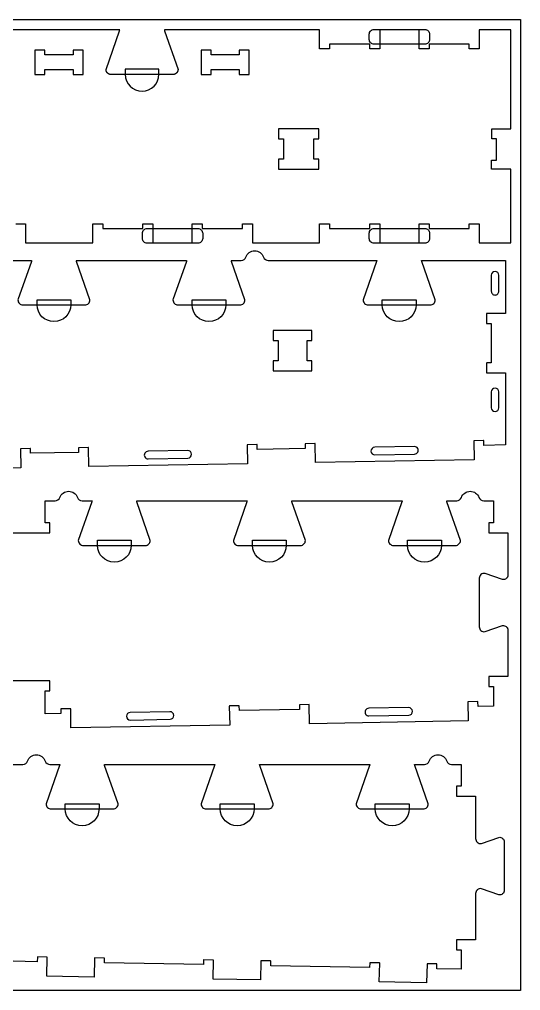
# Model space of a CAD drawing. Header units: millimetres. Extents: x -1220 to 1220, y -1270 to 1270.
# Drawn here: x 590 to 1220, y 50 to 1270 of the extents above; entities that cross this region are included whole.
import ezdxf

# ---------------------------------------------------------------- set-up
doc = ezdxf.new("R2010")
doc.units = ezdxf.units.MM
for name, color, linetype, true_color in [('0_SHEET_SPRUCEPLY_2440X122', 1, 'Continuous', 0xff0000), ('3_ANYTOOL_CUTTHROUGH_INSID', 4, 'Continuous', 0x00ffff), ('4_ANYTOOL_CUTTHROUGH_OUTSI', 5, 'Continuous', 0x0000ff), ('5_ANYTOOL_HALF_MILL_9MM_IN', 3, 'Continuous', 0x00ff00)]:
    doc.layers.add(name, color=color, linetype=linetype, true_color=true_color)

msp = doc.modelspace()

# ---------------------------------------------------------------- linework, layer by layer
at = {"layer": '0_SHEET_SPRUCEPLY_2440X122'}
msp.add_lwpolyline([(1220, 1270), (1220, 50), (-1220, 50), (-1220, 1270)], close=True, dxfattribs=at)
at = {"layer": '3_ANYTOOL_CUTTHROUGH_INSID'}
for points in [[(657.5, 1225.4), (622, 1225.4), (622, 1231.4), (609.5, 1231.4), (609.5, 1200.9), (622, 1200.9), (622, 1206.9), (657.5, 1206.9), (657.5, 1200.9), (670, 1200.9), (670, 1231.4), (657.5, 1231.4)], [(866.4, 1225.4), (830.9, 1225.4), (830.9, 1231.4), (818.4, 1231.4), (818.4, 1200.9), (830.9, 1200.9), (830.9, 1206.9), (866.4, 1206.9), (866.4, 1200.9), (878.9, 1200.9), (878.9, 1231.4), (866.4, 1231.4)], [(921.8, 1119.9), (921.8, 1094.4), (915.8, 1094.4), (915.8, 1081.9), (966.3, 1081.9), (966.3, 1094.4), (960.3, 1094.4), (960.3, 1119.9), (966.3, 1119.9), (966.3, 1132.4), (915.8, 1132.4), (915.8, 1119.9)], [(951.7, 841.1), (951.7, 866.6), (957.7, 866.6), (957.7, 879.1), (909.2, 879.1), (909.2, 866.6), (915.2, 866.6), (915.2, 841.1), (909.2, 841.1), (909.2, 828.6), (957.7, 828.6), (957.7, 841.1)]]:
    msp.add_lwpolyline(points, close=True, dxfattribs=at)
for points in [[(1192.7, 928.6), (1192.7, 948.6, 1), (1183.2, 948.6), (1183.2, 928.6, 0.414214), (1187.9, 923.8, 0.414214)], [(1192.7, 802.1, 1), (1183.2, 802.1), (1183.2, 782.1, 1), (1192.7, 782.1)], [(1086.8, 723.9, 1), (1086.6, 733.4), (1036.6, 732.5, 1), (1036.8, 723)], [(801.8, 718.9, 1), (801.7, 728.4), (751.7, 727.5, 1), (751.8, 718)], [(1079.4, 396, 1), (1079.3, 405.5), (1029.3, 404.6, 1), (1029.4, 395.1)], [(779.5, 390.8, 1), (779.3, 400.3), (729.3, 399.4, 1), (729.5, 389.9)]]:
    msp.add_lwpolyline(points, format="xyb", close=True, dxfattribs=at)
at = {"layer": '4_ANYTOOL_CUTTHROUGH_OUTSI'}
for points in [[(588.2, 917.6, 0.414214), (594.4, 911.3), (672.4, 911.3, 0.414214), (678.7, 917.6, 0.084368), (678.7, 917.7), (661.8, 965.9, -0.061485), (661.5, 967.3), (800.2, 967.3, -0.061485), (800, 965.9), (783.1, 917.7, 0.084368), (783.1, 917.6, 0.414214), (789.3, 911.3), (867.3, 911.3, 0.414214), (873.6, 917.6, 0.084368), (873.6, 917.7), (856.7, 965.9, -0.061485), (856.4, 967.3), (868.8, 967.3, 0.317837), (874.7, 971.5, -0.317837), (885.8, 979.3, -0.317837), (896.9, 971.5, 0.317837), (902.8, 967.3), (1039.3, 967.3, -0.061485), (1039.1, 965.9), (1022.2, 917.7, 0.084368), (1022.2, 917.6, 0.414214), (1028.4, 911.3), (1106.4, 911.3, 0.414214), (1112.7, 917.6, 0.084368), (1112.7, 917.7), (1095.8, 965.9, -0.061485), (1095.5, 967.3), (1201.2, 967.3), (1201.2, 900.4), (1177.4, 900.4), (1177.4, 900.4, 0.414214), (1177.2, 900.1), (1177.2, 888.1, 0.414214), (1177.4, 887.9), (1183.2, 887.9), (1183.2, 838.4), (1177.4, 838.4), (1177.4, 838.4, 0.414214), (1177.2, 838.1), (1177.2, 826.1, 0.414214), (1177.4, 825.9), (1201.2, 825.9), (1201.2, 735.4), (1173.9, 734.9), (1173.7, 740.7), (1173.7, 740.7, 0.414214), (1173.5, 740.9), (1161.5, 740.7, 0.414214), (1161.3, 740.4), (1161.7, 716.7), (962.2, 713.2), (961.8, 737), (961.8, 737, 0.414214), (961.5, 737.2), (949.5, 737, 0.414214), (949.3, 736.7), (949.4, 731), (888.9, 729.9), (888.8, 735.7), (888.8, 735.7, 0.414214), (888.5, 735.9), (876.5, 735.7, 0.414214), (876.3, 735.5), (876.7, 711.7), (677.2, 708.2), (676.8, 732), (676.8, 732, 0.414214), (676.6, 732.2), (664.6, 732, 0.414214), (664.3, 731.8), (664.4, 726), (603.9, 725), (603.8, 730.7), (603.8, 730.7, 0.414214), (603.6, 731), (591.6, 730.7, 0.414214), (591.3, 730.5), (591.8, 706.7), (392.3, 703.3)], [(466.6, 967.3), (605.3, 967.3, -0.061485), (605.1, 965.9), (588.2, 917.7, 0.084368)], [(580.3, 625.2), (628.3, 625.2, 0.414214), (628.5, 625.4), (628.5, 637.4, 0.414214), (628.3, 637.7), (622.5, 637.7), (622.5, 665.2), (634.9, 665.2), (634.9, 665.2, 0.317837), (640.8, 669.4, -0.317837), (651.9, 677.2, -0.317837), (663, 669.4, 0.317837), (668.9, 665.2), (681.3, 665.2, -0.061485), (681, 663.8), (664.1, 615.5, 0.084368), (664.1, 615.4, 0.414214), (670.4, 609.2), (748.4, 609.2, 0.414214), (754.6, 615.4, 0.084368), (754.6, 615.5), (737.7, 663.8, -0.061485), (737.5, 665.2), (876.2, 665.2, -0.061485), (875.9, 663.8), (859, 615.5, 0.084368), (859, 615.4, 0.414214), (865.3, 609.2), (943.3, 609.2, 0.414214), (949.5, 615.4, 0.084368), (949.5, 615.5), (932.6, 663.8, -0.061485), (932.4, 665.2), (1071.1, 665.2, -0.061485), (1070.8, 663.8), (1053.9, 615.5, 0.084368), (1053.9, 615.4, 0.414214), (1060.2, 609.2), (1138.2, 609.2, 0.414214), (1144.4, 615.4, 0.084368), (1144.4, 615.5), (1127.5, 663.8, -0.061485), (1127.3, 665.2), (1139.7, 665.2, 0.317837), (1145.6, 669.4, -0.707107), (1167.7, 669.4, 0.317837), (1173.6, 665.2), (1186, 665.2), (1186, 637.7), (1180.3, 637.7), (1180.3, 637.7, 0.414214), (1180, 637.4), (1180, 625.4, 0.414214), (1180.3, 625.2), (1204, 625.2), (1204, 572), (1204, 572), (1204, 571.9), (1204, 571.7), (1204, 571.6), (1204, 571.4), (1204, 571.3), (1204, 571.1), (1203.9, 571), (1203.9, 570.8), (1203.9, 570.7), (1203.8, 570.5), (1203.8, 570.3), (1203.7, 570.2), (1203.7, 570), (1203.6, 569.9), (1203.6, 569.8), (1203.5, 569.6), (1203.4, 569.5), (1203.4, 569.3), (1203.3, 569.2), (1203.2, 569.1), (1203.1, 568.9), (1203, 568.8), (1202.9, 568.7), (1202.8, 568.5), (1202.7, 568.4), (1202.6, 568.3), (1202.5, 568.2), (1202.4, 568.1), (1202.3, 567.9), (1202.2, 567.8), (1202.1, 567.7), (1202, 567.6, -0.219504), (1197.4, 566.4), (1175.3, 574, 0.042513), (1175.3, 574, 0.220464), (1170.2, 572.6, 0.220464), (1168, 567.9), (1168, 507, 0.220464), (1170.2, 502.3, 0.220464), (1175.3, 500.9, 0.042513), (1175.3, 500.9), (1197.4, 508.5, -0.219504), (1202, 507.2), (1202.1, 507.1), (1202.2, 507), (1202.3, 506.9), (1202.4, 506.8), (1202.5, 506.7), (1202.6, 506.6), (1202.7, 506.5), (1202.8, 506.4), (1202.9, 506.2), (1203, 506.1), (1203.1, 506), (1203.2, 505.8), (1203.3, 505.7), (1203.4, 505.6), (1203.4, 505.4), (1203.5, 505.3), (1203.6, 505.1), (1203.6, 505), (1203.7, 504.8), (1203.7, 504.7), (1203.8, 504.5), (1203.8, 504.4), (1203.9, 504.2), (1203.9, 504.1), (1203.9, 503.9), (1204, 503.8), (1204, 503.6), (1204, 503.5), (1204, 503.3), (1204, 503.2), (1204, 503), (1204, 502.9), (1204, 444.7), (1180.3, 444.7), (1180.3, 444.7, 0.414214), (1180, 444.4), (1180, 432.4, 0.414214), (1180.3, 432.2), (1186, 432.2), (1186, 407.4), (1166.5, 407), (1166.4, 412.8), (1166.4, 412.8, 0.414214), (1166.1, 413), (1154.1, 412.8, 0.414214), (1153.9, 412.6), (1154.3, 388.8), (954.8, 385.3), (954.4, 409.1), (954.4, 409.1, 0.414214), (954.2, 409.3), (942.2, 409.1, 0.414214), (941.9, 408.9), (942, 403.1), (866.5, 401.8), (866.4, 407.6), (866.4, 407.6, 0.414214), (866.2, 407.8), (854.2, 407.6, 0.414214), (853.9, 407.3), (854.4, 383.6), (654.9, 380.1), (654.5, 403.9), (654.5, 403.9, 0.414214), (654.2, 404.1), (642.2, 403.9, 0.414214), (642, 403.6), (642.1, 397.9), (622.5, 397.5), (622.5, 426.7), (628.3, 426.7), (628.3, 426.7, 0.414214), (628.5, 427), (628.5, 439, 0.414214), (628.3, 439.2), (580.3, 439.2, 0.414214)], [(582, 334.2), (594.4, 334.2, 0.317837), (600.3, 338.3, -0.317837), (611.4, 346.2, -0.317837), (622.5, 338.3, 0.317837), (628.4, 334.2), (640.8, 334.2), (640.7, 334), (640.7, 333.8), (640.7, 333.6), (640.7, 333.5), (640.7, 333.3), (640.6, 333.1), (640.6, 333), (640.5, 332.8), (623.6, 284.5, 0.084368), (623.6, 284.4, 0.414214), (629.9, 278.2), (707.9, 278.2, 0.414214), (714.1, 284.4, 0.084368), (714.1, 284.5), (697.2, 332.8), (697.2, 333), (697.1, 333.1), (697.1, 333.3), (697, 333.5), (697, 333.6), (697, 333.8), (697, 334), (697, 334.2), (835.7, 334.2, -0.061485), (835.4, 332.8), (818.5, 284.5, 0.084368), (818.5, 284.4, 0.414214), (824.8, 278.2), (902.8, 278.2, 0.414214), (909, 284.4, 0.084368), (909, 284.5), (892.1, 332.8, -0.061485), (891.9, 334.2), (1030.6, 334.2), (1030.5, 334), (1030.5, 333.8), (1030.5, 333.6), (1030.5, 333.5), (1030.5, 333.3), (1030.4, 333.1), (1030.4, 333), (1030.3, 332.8), (1013.4, 284.5, 0.084368), (1013.4, 284.4, 0.414214), (1019.7, 278.2), (1097.7, 278.2, 0.414214), (1103.9, 284.4, 0.084368), (1103.9, 284.5), (1087, 332.8), (1087, 333), (1086.9, 333.1), (1086.9, 333.3), (1086.8, 333.5), (1086.8, 333.6), (1086.8, 333.8), (1086.8, 334), (1086.8, 334.2), (1099.2, 334.2, 0.317837), (1105.1, 338.3, -0.707107), (1127.2, 338.3, 0.317837), (1133.1, 334.2), (1145.5, 334.2), (1145.5, 306.7), (1139.8, 306.7, 0.414214), (1139.5, 306.4), (1139.5, 294.4, 0.414214), (1139.8, 294.2), (1163.5, 294.2), (1163.5, 241, 0.463455), (1170.8, 234.8, 0.042509), (1170.8, 234.8), (1192.8, 242.5, -0.462342), (1199.5, 236.8), (1199.5, 176, -0.462342), (1192.8, 170.3), (1170.8, 178, 0.042509), (1170.8, 178, 0.220464), (1165.7, 176.6), (1165.6, 176.5), (1165.5, 176.4), (1165.4, 176.3), (1165.2, 176.2), (1165.1, 176), (1165, 175.9), (1164.9, 175.8), (1164.8, 175.6), (1164.7, 175.5), (1164.6, 175.4), (1164.5, 175.2), (1164.4, 175.1), (1164.3, 174.9), (1164.2, 174.8), (1164.2, 174.6), (1164.1, 174.5), (1164, 174.3), (1164, 174.2), (1163.9, 174), (1163.8, 173.8), (1163.8, 173.7), (1163.7, 173.5), (1163.7, 173.3), (1163.7, 173.2), (1163.6, 173), (1163.6, 172.8), (1163.6, 172.7), (1163.5, 172.5), (1163.5, 172.3), (1163.5, 172.2), (1163.5, 172), (1163.5, 171.8), (1163.5, 113.7), (1139.8, 113.7, 0.414214), (1139.5, 113.4), (1139.5, 101.4, 0.414214), (1139.8, 101.2), (1145.5, 101.2), (1145.5, 77), (1114.7, 77.5), (1114.8, 83.3, 0.414214), (1114.6, 83.5), (1102.6, 83.7, 0.414214), (1102.4, 83.5), (1101.9, 59.8), (1042.4, 60.8), (1042.9, 84.5, 0.414214), (1042.6, 84.8), (1030.6, 85, 0.414214), (1030.4, 84.8), (1030.3, 79), (905.9, 81.2), (906, 86.9, 0.414214), (905.7, 87.2), (893.7, 87.4, 0.414214), (893.5, 87.1), (893.1, 63.4), (833.6, 64.4), (834, 88.2, 0.414214), (833.7, 88.4), (821.7, 88.6, 0.414214), (821.5, 88.4), (821.4, 82.7), (697, 84.8), (697.1, 90.6, 0.414214), (696.9, 90.8), (684.9, 91, 0.414214), (684.6, 90.8), (684.2, 67), (624.7, 68.1), (625.1, 91.8, 0.414214), (624.9, 92.1), (612.9, 92.3, 0.414214), (612.6, 92), (612.5, 86.3), (582, 86.8)]]:
    msp.add_lwpolyline(points, format="xyb", dxfattribs=at)
msp.add_polyline3d([(585.6, 1013.4, 0), (597.6, 1013.4, 0), (597.6, 1013.4, 0), (597.6, 1013.4, 0), (597.6, 1013.4, 0), (597.6, 1013.4, 0), (597.7, 1013.3, 0), (597.7, 1013.3, 0), (597.7, 1013.3, 0), (597.7, 1013.3, 0), (597.7, 1013.3, 0), (597.7, 1013.3, 0), (597.7, 1013.3, 0), (597.7, 1013.3, 0), (597.7, 1013.3, 0), (597.7, 1013.3, 0), (597.7, 1013.3, 0), (597.7, 1013.3, 0), (597.7, 1013.3, 0), (597.8, 1013.3, 0), (597.8, 1013.3, 0), (597.8, 1013.3, 0), (597.8, 1013.3, 0), (597.8, 1013.3, 0), (597.8, 1013.3, 0), (597.8, 1013.3, 0), (597.8, 1013.3, 0), (597.8, 1013.3, 0), (597.8, 1013.3, 0), (597.8, 1013.2, 0), (597.8, 1013.2, 0), (597.8, 1013.2, 0), (597.8, 1013.2, 0), (597.8, 1013.2, 0), (597.8, 1013.2, 0), (597.8, 1013.2, 0), (597.8, 1013.2, 0), (597.8, 1013.2, 0), (597.8, 1013.2, 0), (597.8, 1013.2, 0), (597.9, 1013.2, 0), (597.9, 1013.2, 0), (597.9, 1013.1, 0), (597.9, 1013.1, 0), (597.9, 1013.1, 0), (597.9, 1013.1, 0), (597.9, 1013.1, 0), (597.9, 1013.1, 0), (597.9, 989.4, 0), (682.4, 989.4, 0), (682.4, 1013.1, 0), (682.4, 1013.1, 0), (682.4, 1013.1, 0), (682.4, 1013.1, 0), (682.4, 1013.1, 0), (682.4, 1013.1, 0), (682.4, 1013.2, 0), (682.4, 1013.2, 0), (682.4, 1013.2, 0), (682.4, 1013.2, 0), (682.4, 1013.2, 0), (682.4, 1013.2, 0), (682.4, 1013.2, 0), (682.4, 1013.2, 0), (682.4, 1013.2, 0), (682.4, 1013.2, 0), (682.4, 1013.2, 0), (682.4, 1013.2, 0), (682.4, 1013.2, 0), (682.4, 1013.3, 0), (682.4, 1013.3, 0), (682.4, 1013.3, 0), (682.4, 1013.3, 0), (682.4, 1013.3, 0), (682.4, 1013.3, 0), (682.4, 1013.3, 0), (682.5, 1013.3, 0), (682.5, 1013.3, 0), (682.5, 1013.3, 0), (682.5, 1013.3, 0), (682.5, 1013.3, 0), (682.5, 1013.3, 0), (682.5, 1013.3, 0), (682.5, 1013.3, 0), (682.5, 1013.3, 0), (682.5, 1013.3, 0), (682.5, 1013.3, 0), (682.5, 1013.3, 0), (682.5, 1013.3, 0), (682.6, 1013.3, 0), (682.6, 1013.3, 0), (682.6, 1013.3, 0), (682.6, 1013.4, 0), (682.6, 1013.4, 0), (682.6, 1013.4, 0), (682.6, 1013.4, 0), (682.6, 1013.4, 0), (694.6, 1013.4, 0), (694.6, 1013.4, 0), (694.6, 1013.4, 0), (694.6, 1013.4, 0), (694.6, 1013.4, 0), (694.7, 1013.3, 0), (694.7, 1013.3, 0), (694.7, 1013.3, 0), (694.7, 1013.3, 0), (694.7, 1013.3, 0), (694.7, 1013.3, 0), (694.7, 1013.3, 0), (694.7, 1013.3, 0), (694.7, 1013.3, 0), (694.7, 1013.3, 0), (694.7, 1013.3, 0), (694.7, 1013.3, 0), (694.7, 1013.3, 0), (694.8, 1013.3, 0), (694.8, 1013.3, 0), (694.8, 1013.3, 0), (694.8, 1013.3, 0), (694.8, 1013.3, 0), (694.8, 1013.3, 0), (694.8, 1013.3, 0), (694.8, 1013.3, 0), (694.8, 1013.3, 0), (694.8, 1013.3, 0), (694.8, 1013.2, 0), (694.8, 1013.2, 0), (694.8, 1013.2, 0), (694.8, 1013.2, 0), (694.8, 1013.2, 0), (694.8, 1013.2, 0), (694.8, 1013.2, 0), (694.8, 1013.2, 0), (694.8, 1013.2, 0), (694.8, 1013.2, 0), (694.8, 1013.2, 0), (694.9, 1013.2, 0), (694.9, 1013.2, 0), (694.9, 1013.1, 0), (694.9, 1013.1, 0), (694.9, 1013.1, 0), (694.9, 1013.1, 0), (694.9, 1013.1, 0), (694.9, 1013.1, 0), (694.9, 1007.4, 0), (745.4, 1007.4, 0), (745.4, 1013.1, 0), (745.4, 1013.1, 0), (745.4, 1013.1, 0), (745.4, 1013.1, 0), (745.4, 1013.1, 0), (745.4, 1013.1, 0), (745.4, 1013.2, 0), (745.4, 1013.2, 0), (745.4, 1013.2, 0), (745.4, 1013.2, 0), (745.4, 1013.2, 0), (745.4, 1013.2, 0), (745.4, 1013.2, 0), (745.4, 1013.2, 0), (745.4, 1013.2, 0), (745.4, 1013.2, 0), (745.4, 1013.2, 0), (745.4, 1013.2, 0), (745.4, 1013.2, 0), (745.4, 1013.3, 0), (745.4, 1013.3, 0), (745.4, 1013.3, 0), (745.4, 1013.3, 0), (745.4, 1013.3, 0), (745.4, 1013.3, 0), (745.4, 1013.3, 0), (745.5, 1013.3, 0), (745.5, 1013.3, 0), (745.5, 1013.3, 0), (745.5, 1013.3, 0), (745.5, 1013.3, 0), (745.5, 1013.3, 0), (745.5, 1013.3, 0), (745.5, 1013.3, 0), (745.5, 1013.3, 0), (745.5, 1013.3, 0), (745.5, 1013.3, 0), (745.5, 1013.3, 0), (745.5, 1013.3, 0), (745.6, 1013.3, 0), (745.6, 1013.3, 0), (745.6, 1013.3, 0), (745.6, 1013.4, 0), (745.6, 1013.4, 0), (745.6, 1013.4, 0), (745.6, 1013.4, 0), (745.6, 1013.4, 0), (757.6, 1013.4, 0), (757.6, 1013.4, 0), (757.6, 1013.4, 0), (757.6, 1013.4, 0), (757.6, 1013.4, 0), (757.7, 1013.3, 0), (757.7, 1013.3, 0), (757.7, 1013.3, 0), (757.7, 1013.3, 0), (757.7, 1013.3, 0), (757.7, 1013.3, 0), (757.7, 1013.3, 0), (757.7, 1013.3, 0), (757.7, 1013.3, 0), (757.7, 1013.3, 0), (757.7, 1013.3, 0), (757.7, 1013.3, 0), (757.7, 1013.3, 0), (757.8, 1013.3, 0), (757.8, 1013.3, 0), (757.8, 1013.3, 0), (757.8, 1013.3, 0), (757.8, 1013.3, 0), (757.8, 1013.3, 0), (757.8, 1013.3, 0), (757.8, 1013.3, 0), (757.8, 1013.3, 0), (757.8, 1013.3, 0), (757.8, 1013.2, 0), (757.8, 1013.2, 0), (757.8, 1013.2, 0), (757.8, 1013.2, 0), (757.8, 1013.2, 0), (757.8, 1013.2, 0), (757.8, 1013.2, 0), (757.8, 1013.2, 0), (757.8, 1013.2, 0), (757.8, 1013.2, 0), (757.8, 1013.2, 0), (757.9, 1013.2, 0), (757.9, 1013.2, 0), (757.9, 1013.1, 0), (757.9, 1013.1, 0), (757.9, 1013.1, 0), (757.9, 1013.1, 0), (757.9, 1013.1, 0), (757.9, 1013.1, 0), (757.9, 989.4, 0), (807.4, 989.4, 0), (807.4, 1013.1, 0), (807.4, 1013.1, 0), (807.4, 1013.1, 0), (807.4, 1013.1, 0), (807.4, 1013.1, 0), (807.4, 1013.1, 0), (807.4, 1013.2, 0), (807.4, 1013.2, 0), (807.4, 1013.2, 0), (807.4, 1013.2, 0), (807.4, 1013.2, 0), (807.4, 1013.2, 0), (807.4, 1013.2, 0), (807.4, 1013.2, 0), (807.4, 1013.2, 0), (807.4, 1013.2, 0), (807.4, 1013.2, 0), (807.4, 1013.2, 0), (807.4, 1013.2, 0), (807.4, 1013.3, 0), (807.4, 1013.3, 0), (807.4, 1013.3, 0), (807.4, 1013.3, 0), (807.4, 1013.3, 0), (807.4, 1013.3, 0), (807.4, 1013.3, 0), (807.5, 1013.3, 0), (807.5, 1013.3, 0), (807.5, 1013.3, 0), (807.5, 1013.3, 0), (807.5, 1013.3, 0), (807.5, 1013.3, 0), (807.5, 1013.3, 0), (807.5, 1013.3, 0), (807.5, 1013.3, 0), (807.5, 1013.3, 0), (807.5, 1013.3, 0), (807.5, 1013.3, 0), (807.5, 1013.3, 0), (807.6, 1013.3, 0), (807.6, 1013.3, 0), (807.6, 1013.3, 0), (807.6, 1013.4, 0), (807.6, 1013.4, 0), (807.6, 1013.4, 0), (807.6, 1013.4, 0), (807.6, 1013.4, 0), (819.6, 1013.4, 0), (819.6, 1013.4, 0), (819.6, 1013.4, 0), (819.6, 1013.4, 0), (819.6, 1013.4, 0), (819.7, 1013.3, 0), (819.7, 1013.3, 0), (819.7, 1013.3, 0), (819.7, 1013.3, 0), (819.7, 1013.3, 0), (819.7, 1013.3, 0), (819.7, 1013.3, 0), (819.7, 1013.3, 0), (819.7, 1013.3, 0), (819.7, 1013.3, 0), (819.7, 1013.3, 0), (819.7, 1013.3, 0), (819.7, 1013.3, 0), (819.8, 1013.3, 0), (819.8, 1013.3, 0), (819.8, 1013.3, 0), (819.8, 1013.3, 0), (819.8, 1013.3, 0), (819.8, 1013.3, 0), (819.8, 1013.3, 0), (819.8, 1013.3, 0), (819.8, 1013.3, 0), (819.8, 1013.3, 0), (819.8, 1013.2, 0), (819.8, 1013.2, 0), (819.8, 1013.2, 0), (819.8, 1013.2, 0), (819.8, 1013.2, 0), (819.8, 1013.2, 0), (819.8, 1013.2, 0), (819.8, 1013.2, 0), (819.8, 1013.2, 0), (819.8, 1013.2, 0), (819.8, 1013.2, 0), (819.9, 1013.2, 0), (819.9, 1013.2, 0), (819.9, 1013.1, 0), (819.9, 1013.1, 0), (819.9, 1013.1, 0), (819.9, 1013.1, 0), (819.9, 1013.1, 0), (819.9, 1013.1, 0), (819.9, 1007.4, 0), (870.4, 1007.4, 0), (870.4, 1013.1, 0), (870.4, 1013.1, 0), (870.4, 1013.1, 0), (870.4, 1013.1, 0), (870.4, 1013.1, 0), (870.4, 1013.1, 0), (870.4, 1013.2, 0), (870.4, 1013.2, 0), (870.4, 1013.2, 0), (870.4, 1013.2, 0), (870.4, 1013.2, 0), (870.4, 1013.2, 0), (870.4, 1013.2, 0), (870.4, 1013.2, 0), (870.4, 1013.2, 0), (870.4, 1013.2, 0), (870.4, 1013.2, 0), (870.4, 1013.2, 0), (870.4, 1013.2, 0), (870.4, 1013.3, 0), (870.4, 1013.3, 0), (870.4, 1013.3, 0), (870.4, 1013.3, 0), (870.4, 1013.3, 0), (870.4, 1013.3, 0), (870.4, 1013.3, 0), (870.5, 1013.3, 0), (870.5, 1013.3, 0), (870.5, 1013.3, 0), (870.5, 1013.3, 0), (870.5, 1013.3, 0), (870.5, 1013.3, 0), (870.5, 1013.3, 0), (870.5, 1013.3, 0), (870.5, 1013.3, 0), (870.5, 1013.3, 0), (870.5, 1013.3, 0), (870.5, 1013.3, 0), (870.5, 1013.3, 0), (870.6, 1013.3, 0), (870.6, 1013.3, 0), (870.6, 1013.3, 0), (870.6, 1013.4, 0), (870.6, 1013.4, 0), (870.6, 1013.4, 0), (870.6, 1013.4, 0), (870.6, 1013.4, 0), (882.6, 1013.4, 0), (882.6, 1013.4, 0), (882.6, 1013.4, 0), (882.6, 1013.4, 0), (882.6, 1013.4, 0), (882.7, 1013.3, 0), (882.7, 1013.3, 0), (882.7, 1013.3, 0), (882.7, 1013.3, 0), (882.7, 1013.3, 0), (882.7, 1013.3, 0), (882.7, 1013.3, 0), (882.7, 1013.3, 0), (882.7, 1013.3, 0), (882.7, 1013.3, 0), (882.7, 1013.3, 0), (882.7, 1013.3, 0), (882.7, 1013.3, 0), (882.8, 1013.3, 0), (882.8, 1013.3, 0), (882.8, 1013.3, 0), (882.8, 1013.3, 0), (882.8, 1013.3, 0), (882.8, 1013.3, 0), (882.8, 1013.3, 0), (882.8, 1013.3, 0), (882.8, 1013.3, 0), (882.8, 1013.3, 0), (882.8, 1013.2, 0), (882.8, 1013.2, 0), (882.8, 1013.2, 0), (882.8, 1013.2, 0), (882.8, 1013.2, 0), (882.8, 1013.2, 0), (882.8, 1013.2, 0), (882.8, 1013.2, 0), (882.8, 1013.2, 0), (882.8, 1013.2, 0), (882.8, 1013.2, 0), (882.9, 1013.2, 0), (882.9, 1013.2, 0), (882.9, 1013.1, 0), (882.9, 1013.1, 0), (882.9, 1013.1, 0), (882.9, 1013.1, 0), (882.9, 1013.1, 0), (882.9, 1013.1, 0), (882.9, 989.4, 0), (967.4, 989.4, 0), (967.4, 1013.1, 0), (967.4, 1013.1, 0), (967.4, 1013.1, 0), (967.4, 1013.1, 0), (967.4, 1013.1, 0), (967.4, 1013.1, 0), (967.4, 1013.2, 0), (967.4, 1013.2, 0), (967.4, 1013.2, 0), (967.4, 1013.2, 0), (967.4, 1013.2, 0), (967.4, 1013.2, 0), (967.4, 1013.2, 0), (967.4, 1013.2, 0), (967.4, 1013.2, 0), (967.4, 1013.2, 0), (967.4, 1013.2, 0), (967.4, 1013.2, 0), (967.4, 1013.2, 0), (967.4, 1013.3, 0), (967.4, 1013.3, 0), (967.4, 1013.3, 0), (967.4, 1013.3, 0), (967.4, 1013.3, 0), (967.4, 1013.3, 0), (967.4, 1013.3, 0), (967.5, 1013.3, 0), (967.5, 1013.3, 0), (967.5, 1013.3, 0), (967.5, 1013.3, 0), (967.5, 1013.3, 0), (967.5, 1013.3, 0), (967.5, 1013.3, 0), (967.5, 1013.3, 0), (967.5, 1013.3, 0), (967.5, 1013.3, 0), (967.5, 1013.3, 0), (967.5, 1013.3, 0), (967.5, 1013.3, 0), (967.6, 1013.3, 0), (967.6, 1013.3, 0), (967.6, 1013.3, 0), (967.6, 1013.4, 0), (967.6, 1013.4, 0), (967.6, 1013.4, 0), (967.6, 1013.4, 0), (967.6, 1013.4, 0), (979.6, 1013.4, 0), (979.6, 1013.4, 0), (979.6, 1013.4, 0), (979.6, 1013.4, 0), (979.6, 1013.4, 0), (979.7, 1013.3, 0), (979.7, 1013.3, 0), (979.7, 1013.3, 0), (979.7, 1013.3, 0), (979.7, 1013.3, 0), (979.7, 1013.3, 0), (979.7, 1013.3, 0), (979.7, 1013.3, 0), (979.7, 1013.3, 0), (979.7, 1013.3, 0), (979.7, 1013.3, 0), (979.7, 1013.3, 0), (979.7, 1013.3, 0), (979.8, 1013.3, 0), (979.8, 1013.3, 0), (979.8, 1013.3, 0), (979.8, 1013.3, 0), (979.8, 1013.3, 0), (979.8, 1013.3, 0), (979.8, 1013.3, 0), (979.8, 1013.3, 0), (979.8, 1013.3, 0), (979.8, 1013.3, 0), (979.8, 1013.2, 0), (979.8, 1013.2, 0), (979.8, 1013.2, 0), (979.8, 1013.2, 0), (979.8, 1013.2, 0), (979.8, 1013.2, 0), (979.8, 1013.2, 0), (979.8, 1013.2, 0), (979.8, 1013.2, 0), (979.8, 1013.2, 0), (979.8, 1013.2, 0), (979.9, 1013.2, 0), (979.9, 1013.2, 0), (979.9, 1013.1, 0), (979.9, 1013.1, 0), (979.9, 1013.1, 0), (979.9, 1013.1, 0), (979.9, 1013.1, 0), (979.9, 1013.1, 0), (979.9, 1007.4, 0), (1030.4, 1007.4, 0), (1030.4, 1013.1, 0), (1030.4, 1013.1, 0), (1030.4, 1013.1, 0), (1030.4, 1013.1, 0), (1030.4, 1013.1, 0), (1030.4, 1013.1, 0), (1030.4, 1013.2, 0), (1030.4, 1013.2, 0), (1030.4, 1013.2, 0), (1030.4, 1013.2, 0), (1030.4, 1013.2, 0), (1030.4, 1013.2, 0), (1030.4, 1013.2, 0), (1030.4, 1013.2, 0), (1030.4, 1013.2, 0), (1030.4, 1013.2, 0), (1030.4, 1013.2, 0), (1030.4, 1013.2, 0), (1030.4, 1013.2, 0), (1030.4, 1013.3, 0), (1030.4, 1013.3, 0), (1030.4, 1013.3, 0), (1030.4, 1013.3, 0), (1030.4, 1013.3, 0), (1030.4, 1013.3, 0), (1030.4, 1013.3, 0), (1030.5, 1013.3, 0), (1030.5, 1013.3, 0), (1030.5, 1013.3, 0), (1030.5, 1013.3, 0), (1030.5, 1013.3, 0), (1030.5, 1013.3, 0), (1030.5, 1013.3, 0), (1030.5, 1013.3, 0), (1030.5, 1013.3, 0), (1030.5, 1013.3, 0), (1030.5, 1013.3, 0), (1030.5, 1013.3, 0), (1030.5, 1013.3, 0), (1030.6, 1013.3, 0), (1030.6, 1013.3, 0), (1030.6, 1013.3, 0), (1030.6, 1013.4, 0), (1030.6, 1013.4, 0), (1030.6, 1013.4, 0), (1030.6, 1013.4, 0), (1030.6, 1013.4, 0), (1042.6, 1013.4, 0), (1042.6, 1013.4, 0), (1042.6, 1013.4, 0), (1042.6, 1013.4, 0), (1042.6, 1013.4, 0), (1042.7, 1013.3, 0), (1042.7, 1013.3, 0), (1042.7, 1013.3, 0), (1042.7, 1013.3, 0), (1042.7, 1013.3, 0), (1042.7, 1013.3, 0), (1042.7, 1013.3, 0), (1042.7, 1013.3, 0), (1042.7, 1013.3, 0), (1042.7, 1013.3, 0), (1042.7, 1013.3, 0), (1042.7, 1013.3, 0), (1042.7, 1013.3, 0), (1042.8, 1013.3, 0), (1042.8, 1013.3, 0), (1042.8, 1013.3, 0), (1042.8, 1013.3, 0), (1042.8, 1013.3, 0), (1042.8, 1013.3, 0), (1042.8, 1013.3, 0), (1042.8, 1013.3, 0), (1042.8, 1013.3, 0), (1042.8, 1013.3, 0), (1042.8, 1013.2, 0), (1042.8, 1013.2, 0), (1042.8, 1013.2, 0), (1042.8, 1013.2, 0), (1042.8, 1013.2, 0), (1042.8, 1013.2, 0), (1042.8, 1013.2, 0), (1042.8, 1013.2, 0), (1042.8, 1013.2, 0), (1042.8, 1013.2, 0), (1042.8, 1013.2, 0), (1042.9, 1013.2, 0), (1042.9, 1013.2, 0), (1042.9, 1013.1, 0), (1042.9, 1013.1, 0), (1042.9, 1013.1, 0), (1042.9, 1013.1, 0), (1042.9, 1013.1, 0), (1042.9, 1013.1, 0), (1042.9, 989.4, 0), (1092.4, 989.4, 0), (1092.4, 1013.1, 0), (1092.4, 1013.1, 0), (1092.4, 1013.1, 0), (1092.4, 1013.1, 0), (1092.4, 1013.1, 0), (1092.4, 1013.1, 0), (1092.4, 1013.2, 0), (1092.4, 1013.2, 0), (1092.4, 1013.2, 0), (1092.4, 1013.2, 0), (1092.4, 1013.2, 0), (1092.4, 1013.2, 0), (1092.4, 1013.2, 0), (1092.4, 1013.2, 0), (1092.4, 1013.2, 0), (1092.4, 1013.2, 0), (1092.4, 1013.2, 0), (1092.4, 1013.2, 0), (1092.4, 1013.2, 0), (1092.4, 1013.3, 0), (1092.4, 1013.3, 0), (1092.4, 1013.3, 0), (1092.4, 1013.3, 0), (1092.4, 1013.3, 0), (1092.4, 1013.3, 0), (1092.4, 1013.3, 0), (1092.5, 1013.3, 0), (1092.5, 1013.3, 0), (1092.5, 1013.3, 0), (1092.5, 1013.3, 0), (1092.5, 1013.3, 0), (1092.5, 1013.3, 0), (1092.5, 1013.3, 0), (1092.5, 1013.3, 0), (1092.5, 1013.3, 0), (1092.5, 1013.3, 0), (1092.5, 1013.3, 0), (1092.5, 1013.3, 0), (1092.5, 1013.3, 0), (1092.6, 1013.3, 0), (1092.6, 1013.3, 0), (1092.6, 1013.3, 0), (1092.6, 1013.4, 0), (1092.6, 1013.4, 0), (1092.6, 1013.4, 0), (1092.6, 1013.4, 0), (1092.6, 1013.4, 0), (1104.6, 1013.4, 0), (1104.6, 1013.4, 0), (1104.6, 1013.4, 0), (1104.6, 1013.4, 0), (1104.6, 1013.4, 0), (1104.7, 1013.3, 0), (1104.7, 1013.3, 0), (1104.7, 1013.3, 0), (1104.7, 1013.3, 0), (1104.7, 1013.3, 0), (1104.7, 1013.3, 0), (1104.7, 1013.3, 0), (1104.7, 1013.3, 0), (1104.7, 1013.3, 0), (1104.7, 1013.3, 0), (1104.7, 1013.3, 0), (1104.7, 1013.3, 0), (1104.7, 1013.3, 0), (1104.8, 1013.3, 0), (1104.8, 1013.3, 0), (1104.8, 1013.3, 0), (1104.8, 1013.3, 0), (1104.8, 1013.3, 0), (1104.8, 1013.3, 0), (1104.8, 1013.3, 0), (1104.8, 1013.3, 0), (1104.8, 1013.3, 0), (1104.8, 1013.3, 0), (1104.8, 1013.2, 0), (1104.8, 1013.2, 0), (1104.8, 1013.2, 0), (1104.8, 1013.2, 0), (1104.8, 1013.2, 0), (1104.8, 1013.2, 0), (1104.8, 1013.2, 0), (1104.8, 1013.2, 0), (1104.8, 1013.2, 0), (1104.8, 1013.2, 0), (1104.8, 1013.2, 0), (1104.9, 1013.2, 0), (1104.9, 1013.2, 0), (1104.9, 1013.1, 0), (1104.9, 1013.1, 0), (1104.9, 1013.1, 0), (1104.9, 1013.1, 0), (1104.9, 1013.1, 0), (1104.9, 1013.1, 0), (1104.9, 1007.4, 0), (1155.4, 1007.4, 0), (1155.4, 1013.1, 0), (1155.4, 1013.1, 0), (1155.4, 1013.1, 0), (1155.4, 1013.1, 0), (1155.4, 1013.1, 0), (1155.4, 1013.1, 0), (1155.4, 1013.2, 0), (1155.4, 1013.2, 0), (1155.4, 1013.2, 0), (1155.4, 1013.2, 0), (1155.4, 1013.2, 0), (1155.4, 1013.2, 0), (1155.4, 1013.2, 0), (1155.4, 1013.2, 0), (1155.4, 1013.2, 0), (1155.4, 1013.2, 0), (1155.4, 1013.2, 0), (1155.4, 1013.2, 0), (1155.4, 1013.2, 0), (1155.4, 1013.3, 0), (1155.4, 1013.3, 0), (1155.4, 1013.3, 0), (1155.4, 1013.3, 0), (1155.4, 1013.3, 0), (1155.4, 1013.3, 0), (1155.4, 1013.3, 0), (1155.5, 1013.3, 0), (1155.5, 1013.3, 0), (1155.5, 1013.3, 0), (1155.5, 1013.3, 0), (1155.5, 1013.3, 0), (1155.5, 1013.3, 0), (1155.5, 1013.3, 0), (1155.5, 1013.3, 0), (1155.5, 1013.3, 0), (1155.5, 1013.3, 0), (1155.5, 1013.3, 0), (1155.5, 1013.3, 0), (1155.5, 1013.3, 0), (1155.6, 1013.3, 0), (1155.6, 1013.3, 0), (1155.6, 1013.3, 0), (1155.6, 1013.4, 0), (1155.6, 1013.4, 0), (1155.6, 1013.4, 0), (1155.6, 1013.4, 0), (1155.6, 1013.4, 0), (1167.6, 1013.4, 0), (1167.6, 1013.4, 0), (1167.6, 1013.4, 0), (1167.6, 1013.4, 0), (1167.6, 1013.4, 0), (1167.7, 1013.3, 0), (1167.7, 1013.3, 0), (1167.7, 1013.3, 0), (1167.7, 1013.3, 0), (1167.7, 1013.3, 0), (1167.7, 1013.3, 0), (1167.7, 1013.3, 0), (1167.7, 1013.3, 0), (1167.7, 1013.3, 0), (1167.7, 1013.3, 0), (1167.7, 1013.3, 0), (1167.7, 1013.3, 0), (1167.7, 1013.3, 0), (1167.8, 1013.3, 0), (1167.8, 1013.3, 0), (1167.8, 1013.3, 0), (1167.8, 1013.3, 0), (1167.8, 1013.3, 0), (1167.8, 1013.3, 0), (1167.8, 1013.3, 0), (1167.8, 1013.3, 0), (1167.8, 1013.3, 0), (1167.8, 1013.3, 0), (1167.8, 1013.2, 0), (1167.8, 1013.2, 0), (1167.8, 1013.2, 0), (1167.8, 1013.2, 0), (1167.8, 1013.2, 0), (1167.8, 1013.2, 0), (1167.8, 1013.2, 0), (1167.8, 1013.2, 0), (1167.8, 1013.2, 0), (1167.8, 1013.2, 0), (1167.8, 1013.2, 0), (1167.9, 1013.2, 0), (1167.9, 1013.2, 0), (1167.9, 1013.1, 0), (1167.9, 1013.1, 0), (1167.9, 1013.1, 0), (1167.9, 1013.1, 0), (1167.9, 1013.1, 0), (1167.9, 1013.1, 0), (1167.9, 989.4, 0), (1207.7, 989.4, 0), (1207.6, 1081.9, 0), (1183.9, 1081.9, 0), (1183.9, 1081.9, 0), (1183.9, 1081.9, 0), (1183.8, 1081.9, 0), (1183.8, 1081.9, 0), (1183.8, 1081.9, 0), (1183.8, 1081.9, 0), (1183.8, 1081.9, 0), (1183.8, 1081.9, 0), (1183.8, 1081.9, 0), (1183.8, 1081.9, 0), (1183.8, 1081.9, 0), (1183.8, 1081.9, 0), (1183.8, 1081.9, 0), (1183.8, 1081.9, 0), (1183.8, 1081.9, 0), (1183.7, 1081.9, 0), (1183.7, 1081.9, 0), (1183.7, 1081.9, 0), (1183.7, 1081.9, 0), (1183.7, 1081.9, 0), (1183.7, 1081.9, 0), (1183.7, 1081.9, 0), (1183.7, 1081.9, 0), (1183.7, 1081.9, 0), (1183.7, 1081.9, 0), (1183.7, 1081.9, 0), (1183.7, 1082, 0), (1183.7, 1082, 0), (1183.7, 1082, 0), (1183.7, 1082, 0), (1183.7, 1082, 0), (1183.7, 1082, 0), (1183.6, 1082, 0), (1183.6, 1082, 0), (1183.6, 1082, 0), (1183.6, 1082, 0), (1183.6, 1082, 0), (1183.6, 1082, 0), (1183.6, 1082, 0), (1183.6, 1082.1, 0), (1183.6, 1082.1, 0), (1183.6, 1082.1, 0), (1183.6, 1082.1, 0), (1183.6, 1082.1, 0), (1183.6, 1082.1, 0), (1183.6, 1082.1, 0), (1183.6, 1093.1, 0), (1183.6, 1093.1, 0), (1183.6, 1093.1, 0), (1183.6, 1093.1, 0), (1183.6, 1093.1, 0), (1183.6, 1093.1, 0), (1183.6, 1093.2, 0), (1183.6, 1093.2, 0), (1183.6, 1093.2, 0), (1183.6, 1093.2, 0), (1183.6, 1093.2, 0), (1183.6, 1093.2, 0), (1183.7, 1093.2, 0), (1183.7, 1093.2, 0), (1183.7, 1093.2, 0), (1183.7, 1093.2, 0), (1183.7, 1093.2, 0), (1183.7, 1093.2, 0), (1183.7, 1093.2, 0), (1183.7, 1093.3, 0), (1183.7, 1093.3, 0), (1183.7, 1093.3, 0), (1183.7, 1093.3, 0), (1183.7, 1093.3, 0), (1183.7, 1093.3, 0), (1183.7, 1093.3, 0), (1183.7, 1093.3, 0), (1183.7, 1093.3, 0), (1183.7, 1093.3, 0), (1183.7, 1093.3, 0), (1183.8, 1093.3, 0), (1183.8, 1093.3, 0), (1183.8, 1093.3, 0), (1183.8, 1093.3, 0), (1183.8, 1093.3, 0), (1183.8, 1093.3, 0), (1183.8, 1093.3, 0), (1183.8, 1093.3, 0), (1183.8, 1093.3, 0), (1183.8, 1093.3, 0), (1183.8, 1093.3, 0), (1183.8, 1093.4, 0), (1183.9, 1093.4, 0), (1183.9, 1093.4, 0), (1183.9, 1093.4, 0), (1183.9, 1093.4, 0), (1189.6, 1093.4, 0), (1189.7, 1119.9, 0), (1183.9, 1119.9, 0), (1183.9, 1119.9, 0), (1183.9, 1119.9, 0), (1183.9, 1119.9, 0), (1183.9, 1119.9, 0), (1183.9, 1119.9, 0), (1183.9, 1119.9, 0), (1183.9, 1119.9, 0), (1183.8, 1119.9, 0), (1183.8, 1119.9, 0), (1183.8, 1119.9, 0), (1183.8, 1119.9, 0), (1183.8, 1119.9, 0), (1183.8, 1119.9, 0), (1183.8, 1119.9, 0), (1183.8, 1119.9, 0), (1183.8, 1119.9, 0), (1183.8, 1119.9, 0), (1183.8, 1119.9, 0), (1183.8, 1119.9, 0), (1183.8, 1119.9, 0), (1183.8, 1119.9, 0), (1183.7, 1119.9, 0), (1183.7, 1119.9, 0), (1183.7, 1119.9, 0), (1183.7, 1119.9, 0), (1183.7, 1119.9, 0), (1183.7, 1120, 0), (1183.7, 1120, 0), (1183.7, 1120, 0), (1183.7, 1120, 0), (1183.7, 1120, 0), (1183.7, 1120, 0), (1183.7, 1120, 0), (1183.7, 1120, 0), (1183.7, 1120, 0), (1183.7, 1120, 0), (1183.7, 1120, 0), (1183.7, 1120, 0), (1183.7, 1120, 0), (1183.7, 1120.1, 0), (1183.7, 1120.1, 0), (1183.7, 1120.1, 0), (1183.7, 1120.1, 0), (1183.7, 1120.1, 0), (1183.7, 1120.1, 0), (1183.7, 1120.1, 0), (1183.7, 1132.1, 0), (1183.7, 1132.1, 0), (1183.7, 1132.1, 0), (1183.7, 1132.1, 0), (1183.7, 1132.1, 0), (1183.7, 1132.1, 0), (1183.7, 1132.2, 0), (1183.7, 1132.2, 0), (1183.7, 1132.2, 0), (1183.7, 1132.2, 0), (1183.7, 1132.2, 0), (1183.7, 1132.2, 0), (1183.7, 1132.2, 0), (1183.7, 1132.2, 0), (1183.7, 1132.2, 0), (1183.7, 1132.2, 0), (1183.7, 1132.2, 0), (1183.7, 1132.2, 0), (1183.7, 1132.2, 0), (1183.7, 1132.3, 0), (1183.7, 1132.3, 0), (1183.7, 1132.3, 0), (1183.7, 1132.3, 0), (1183.7, 1132.3, 0), (1183.7, 1132.3, 0), (1183.8, 1132.3, 0), (1183.8, 1132.3, 0), (1183.8, 1132.3, 0), (1183.8, 1132.3, 0), (1183.8, 1132.3, 0), (1183.8, 1132.3, 0), (1183.8, 1132.3, 0), (1183.8, 1132.3, 0), (1183.8, 1132.3, 0), (1183.8, 1132.3, 0), (1183.8, 1132.3, 0), (1183.8, 1132.3, 0), (1183.8, 1132.3, 0), (1183.8, 1132.3, 0), (1183.9, 1132.3, 0), (1183.9, 1132.3, 0), (1183.9, 1132.3, 0), (1183.9, 1132.4, 0), (1183.9, 1132.4, 0), (1183.9, 1132.4, 0), (1183.9, 1132.4, 0), (1183.9, 1132.4, 0), (1207.7, 1132.4, 0), (1207.7, 1256.9, 0), (1167.9, 1256.9, 0), (1167.9, 1233.1, 0), (1167.9, 1233.1, 0), (1167.9, 1233.1, 0), (1167.9, 1233.1, 0), (1167.9, 1233.1, 0), (1167.9, 1233.1, 0), (1167.9, 1233.1, 0), (1167.9, 1233, 0), (1167.8, 1233, 0), (1167.8, 1233, 0), (1167.8, 1233, 0), (1167.8, 1233, 0), (1167.8, 1233, 0), (1167.8, 1233, 0), (1167.8, 1233, 0), (1167.8, 1233, 0), (1167.8, 1233, 0), (1167.8, 1233, 0), (1167.8, 1233, 0), (1167.8, 1233, 0), (1167.8, 1232.9, 0), (1167.8, 1232.9, 0), (1167.8, 1232.9, 0), (1167.8, 1232.9, 0), (1167.8, 1232.9, 0), (1167.8, 1232.9, 0), (1167.8, 1232.9, 0), (1167.8, 1232.9, 0), (1167.8, 1232.9, 0), (1167.7, 1232.9, 0), (1167.7, 1232.9, 0), (1167.7, 1232.9, 0), (1167.7, 1232.9, 0), (1167.7, 1232.9, 0), (1167.7, 1232.9, 0), (1167.7, 1232.9, 0), (1167.7, 1232.9, 0), (1167.7, 1232.9, 0), (1167.7, 1232.9, 0), (1167.7, 1232.9, 0), (1167.7, 1232.9, 0), (1167.7, 1232.9, 0), (1167.6, 1232.9, 0), (1167.6, 1232.9, 0), (1167.6, 1232.9, 0), (1167.6, 1232.9, 0), (1167.6, 1232.9, 0), (1155.6, 1232.9, 0), (1155.6, 1232.9, 0), (1155.6, 1232.9, 0), (1155.6, 1232.9, 0), (1155.6, 1232.9, 0), (1155.6, 1232.9, 0), (1155.6, 1232.9, 0), (1155.6, 1232.9, 0), (1155.5, 1232.9, 0), (1155.5, 1232.9, 0), (1155.5, 1232.9, 0), (1155.5, 1232.9, 0), (1155.5, 1232.9, 0), (1155.5, 1232.9, 0), (1155.5, 1232.9, 0), (1155.5, 1232.9, 0), (1155.5, 1232.9, 0), (1155.5, 1232.9, 0), (1155.5, 1232.9, 0), (1155.5, 1232.9, 0), (1155.5, 1232.9, 0), (1155.4, 1232.9, 0), (1155.4, 1232.9, 0), (1155.4, 1232.9, 0), (1155.4, 1232.9, 0), (1155.4, 1232.9, 0), (1155.4, 1232.9, 0), (1155.4, 1233, 0), (1155.4, 1233, 0), (1155.4, 1233, 0), (1155.4, 1233, 0), (1155.4, 1233, 0), (1155.4, 1233, 0), (1155.4, 1233, 0), (1155.4, 1233, 0), (1155.4, 1233, 0), (1155.4, 1233, 0), (1155.4, 1233, 0), (1155.4, 1233, 0), (1155.4, 1233, 0), (1155.4, 1233.1, 0), (1155.4, 1233.1, 0), (1155.4, 1233.1, 0), (1155.4, 1233.1, 0), (1155.4, 1233.1, 0), (1155.4, 1233.1, 0), (1155.4, 1233.1, 0), (1155.4, 1238.9, 0), (1104.9, 1238.9, 0), (1104.9, 1233.1, 0), (1104.9, 1233.1, 0), (1104.9, 1233.1, 0), (1104.9, 1233.1, 0), (1104.9, 1233.1, 0), (1104.9, 1233.1, 0), (1104.9, 1233.1, 0), (1104.9, 1233, 0), (1104.8, 1233, 0), (1104.8, 1233, 0), (1104.8, 1233, 0), (1104.8, 1233, 0), (1104.8, 1233, 0), (1104.8, 1233, 0), (1104.8, 1233, 0), (1104.8, 1233, 0), (1104.8, 1233, 0), (1104.8, 1233, 0), (1104.8, 1233, 0), (1104.8, 1233, 0), (1104.8, 1232.9, 0), (1104.8, 1232.9, 0), (1104.8, 1232.9, 0), (1104.8, 1232.9, 0), (1104.8, 1232.9, 0), (1104.8, 1232.9, 0), (1104.8, 1232.9, 0), (1104.8, 1232.9, 0), (1104.8, 1232.9, 0), (1104.7, 1232.9, 0), (1104.7, 1232.9, 0), (1104.7, 1232.9, 0), (1104.7, 1232.9, 0), (1104.7, 1232.9, 0), (1104.7, 1232.9, 0), (1104.7, 1232.9, 0), (1104.7, 1232.9, 0), (1104.7, 1232.9, 0), (1104.7, 1232.9, 0), (1104.7, 1232.9, 0), (1104.7, 1232.9, 0), (1104.7, 1232.9, 0), (1104.6, 1232.9, 0), (1104.6, 1232.9, 0), (1104.6, 1232.9, 0), (1104.6, 1232.9, 0), (1104.6, 1232.9, 0), (1092.6, 1232.9, 0), (1092.6, 1232.9, 0), (1092.6, 1232.9, 0), (1092.6, 1232.9, 0), (1092.6, 1232.9, 0), (1092.6, 1232.9, 0), (1092.6, 1232.9, 0), (1092.6, 1232.9, 0), (1092.5, 1232.9, 0), (1092.5, 1232.9, 0), (1092.5, 1232.9, 0), (1092.5, 1232.9, 0), (1092.5, 1232.9, 0), (1092.5, 1232.9, 0), (1092.5, 1232.9, 0), (1092.5, 1232.9, 0), (1092.5, 1232.9, 0), (1092.5, 1232.9, 0), (1092.5, 1232.9, 0), (1092.5, 1232.9, 0), (1092.5, 1232.9, 0), (1092.4, 1232.9, 0), (1092.4, 1232.9, 0), (1092.4, 1232.9, 0), (1092.4, 1232.9, 0), (1092.4, 1232.9, 0), (1092.4, 1232.9, 0), (1092.4, 1233, 0), (1092.4, 1233, 0), (1092.4, 1233, 0), (1092.4, 1233, 0), (1092.4, 1233, 0), (1092.4, 1233, 0), (1092.4, 1233, 0), (1092.4, 1233, 0), (1092.4, 1233, 0), (1092.4, 1233, 0), (1092.4, 1233, 0), (1092.4, 1233, 0), (1092.4, 1233, 0), (1092.4, 1233.1, 0), (1092.4, 1233.1, 0), (1092.4, 1233.1, 0), (1092.4, 1233.1, 0), (1092.4, 1233.1, 0), (1092.4, 1233.1, 0), (1092.4, 1233.1, 0), (1092.4, 1256.9, 0), (1042.9, 1256.9, 0), (1042.9, 1233.1, 0), (1042.9, 1233.1, 0), (1042.9, 1233.1, 0), (1042.9, 1233.1, 0), (1042.9, 1233.1, 0), (1042.9, 1233.1, 0), (1042.9, 1233.1, 0), (1042.9, 1233, 0), (1042.8, 1233, 0), (1042.8, 1233, 0), (1042.8, 1233, 0), (1042.8, 1233, 0), (1042.8, 1233, 0), (1042.8, 1233, 0), (1042.8, 1233, 0), (1042.8, 1233, 0), (1042.8, 1233, 0), (1042.8, 1233, 0), (1042.8, 1233, 0), (1042.8, 1233, 0), (1042.8, 1232.9, 0), (1042.8, 1232.9, 0), (1042.8, 1232.9, 0), (1042.8, 1232.9, 0), (1042.8, 1232.9, 0), (1042.8, 1232.9, 0), (1042.8, 1232.9, 0), (1042.8, 1232.9, 0), (1042.8, 1232.9, 0), (1042.7, 1232.9, 0), (1042.7, 1232.9, 0), (1042.7, 1232.9, 0), (1042.7, 1232.9, 0), (1042.7, 1232.9, 0), (1042.7, 1232.9, 0), (1042.7, 1232.9, 0), (1042.7, 1232.9, 0), (1042.7, 1232.9, 0), (1042.7, 1232.9, 0), (1042.7, 1232.9, 0), (1042.7, 1232.9, 0), (1042.7, 1232.9, 0), (1042.6, 1232.9, 0), (1042.6, 1232.9, 0), (1042.6, 1232.9, 0), (1042.6, 1232.9, 0), (1042.6, 1232.9, 0), (1030.6, 1232.9, 0), (1030.6, 1232.9, 0), (1030.6, 1232.9, 0), (1030.6, 1232.9, 0), (1030.6, 1232.9, 0), (1030.6, 1232.9, 0), (1030.6, 1232.9, 0), (1030.6, 1232.9, 0), (1030.5, 1232.9, 0), (1030.5, 1232.9, 0), (1030.5, 1232.9, 0), (1030.5, 1232.9, 0), (1030.5, 1232.9, 0), (1030.5, 1232.9, 0), (1030.5, 1232.9, 0), (1030.5, 1232.9, 0), (1030.5, 1232.9, 0), (1030.5, 1232.9, 0), (1030.5, 1232.9, 0), (1030.5, 1232.9, 0), (1030.5, 1232.9, 0), (1030.4, 1232.9, 0), (1030.4, 1232.9, 0), (1030.4, 1232.9, 0), (1030.4, 1232.9, 0), (1030.4, 1232.9, 0), (1030.4, 1232.9, 0), (1030.4, 1233, 0), (1030.4, 1233, 0), (1030.4, 1233, 0), (1030.4, 1233, 0), (1030.4, 1233, 0), (1030.4, 1233, 0), (1030.4, 1233, 0), (1030.4, 1233, 0), (1030.4, 1233, 0), (1030.4, 1233, 0), (1030.4, 1233, 0), (1030.4, 1233, 0), (1030.4, 1233, 0), (1030.4, 1233.1, 0), (1030.4, 1233.1, 0), (1030.4, 1233.1, 0), (1030.4, 1233.1, 0), (1030.4, 1233.1, 0), (1030.4, 1233.1, 0), (1030.4, 1233.1, 0), (1030.4, 1238.9, 0), (979.9, 1238.9, 0), (979.9, 1233.1, 0), (979.9, 1233.1, 0), (979.9, 1233.1, 0), (979.9, 1233.1, 0), (979.9, 1233.1, 0), (979.9, 1233.1, 0), (979.9, 1233.1, 0), (979.9, 1233, 0), (979.8, 1233, 0), (979.8, 1233, 0), (979.8, 1233, 0), (979.8, 1233, 0), (979.8, 1233, 0), (979.8, 1233, 0), (979.8, 1233, 0), (979.8, 1233, 0), (979.8, 1233, 0), (979.8, 1233, 0), (979.8, 1233, 0), (979.8, 1233, 0), (979.8, 1232.9, 0), (979.8, 1232.9, 0), (979.8, 1232.9, 0), (979.8, 1232.9, 0), (979.8, 1232.9, 0), (979.8, 1232.9, 0), (979.8, 1232.9, 0), (979.8, 1232.9, 0), (979.8, 1232.9, 0), (979.7, 1232.9, 0), (979.7, 1232.9, 0), (979.7, 1232.9, 0), (979.7, 1232.9, 0), (979.7, 1232.9, 0), (979.7, 1232.9, 0), (979.7, 1232.9, 0), (979.7, 1232.9, 0), (979.7, 1232.9, 0), (979.7, 1232.9, 0), (979.7, 1232.9, 0), (979.7, 1232.9, 0), (979.7, 1232.9, 0), (979.6, 1232.9, 0), (979.6, 1232.9, 0), (979.6, 1232.9, 0), (979.6, 1232.9, 0), (979.6, 1232.9, 0), (967.6, 1232.9, 0), (967.6, 1232.9, 0), (967.6, 1232.9, 0), (967.6, 1232.9, 0), (967.6, 1232.9, 0), (967.6, 1232.9, 0), (967.6, 1232.9, 0), (967.6, 1232.9, 0), (967.5, 1232.9, 0), (967.5, 1232.9, 0), (967.5, 1232.9, 0), (967.5, 1232.9, 0), (967.5, 1232.9, 0), (967.5, 1232.9, 0), (967.5, 1232.9, 0), (967.5, 1232.9, 0), (967.5, 1232.9, 0), (967.5, 1232.9, 0), (967.5, 1232.9, 0), (967.5, 1232.9, 0), (967.5, 1232.9, 0), (967.4, 1232.9, 0), (967.4, 1232.9, 0), (967.4, 1232.9, 0), (967.4, 1232.9, 0), (967.4, 1232.9, 0), (967.4, 1232.9, 0), (967.4, 1233, 0), (967.4, 1233, 0), (967.4, 1233, 0), (967.4, 1233, 0), (967.4, 1233, 0), (967.4, 1233, 0), (967.4, 1233, 0), (967.4, 1233, 0), (967.4, 1233, 0), (967.4, 1233, 0), (967.4, 1233, 0), (967.4, 1233, 0), (967.4, 1233, 0), (967.4, 1233.1, 0), (967.4, 1233.1, 0), (967.4, 1233.1, 0), (967.4, 1233.1, 0), (967.4, 1233.1, 0), (967.4, 1233.1, 0), (967.4, 1233.1, 0), (967.4, 1256.9, 0), (772.3, 1256.9, 0), (772.3, 1256.7, 0), (772.3, 1256.5, 0), (772.3, 1256.3, 0), (772.3, 1256.2, 0), (772.4, 1256, 0), (772.4, 1255.8, 0), (772.4, 1255.6, 0), (772.5, 1255.5, 0), (789.4, 1207.2, 0), (789.4, 1207.2, 0), (789.4, 1207.2, 0), (789.4, 1207.2, 0), (789.4, 1207.2, 0), (789.4, 1207.1, 0), (789.4, 1207.1, 0), (789.4, 1207.1, 0), (789.4, 1207.1, 0), (789.4, 1207.1, 0), (789.4, 1207.1, 0), (789.4, 1206.9, 0), (789.4, 1206.7, 0), (789.4, 1206.5, 0), (789.3, 1206.3, 0), (789.3, 1206, 0), (789.3, 1205.8, 0), (789.2, 1205.6, 0), (789.2, 1205.4, 0), (789.1, 1205.2, 0), (789, 1205, 0), (789, 1204.8, 0), (788.9, 1204.6, 0), (788.8, 1204.4, 0), (788.7, 1204.2, 0), (788.6, 1204, 0), (788.5, 1203.9, 0), (788.4, 1203.7, 0), (788.3, 1203.5, 0), (788.1, 1203.3, 0), (788, 1203.2, 0), (787.9, 1203, 0), (787.7, 1202.8, 0), (787.6, 1202.7, 0), (787.4, 1202.5, 0), (787.3, 1202.4, 0), (787.1, 1202.3, 0), (786.9, 1202.1, 0), (786.8, 1202, 0), (786.6, 1201.9, 0), (786.4, 1201.8, 0), (786.2, 1201.7, 0), (786, 1201.6, 0), (785.8, 1201.5, 0), (785.6, 1201.4, 0), (785.4, 1201.3, 0), (785.2, 1201.2, 0), (785, 1201.1, 0), (784.8, 1201.1, 0), (784.6, 1201, 0), (784.4, 1201, 0), (784.2, 1200.9, 0), (784, 1200.9, 0), (783.8, 1200.9, 0), (783.6, 1200.9, 0), (783.4, 1200.9, 0), (783.2, 1200.9, 0), (705.2, 1200.9, 0), (704.9, 1200.9, 0), (704.7, 1200.9, 0), (704.5, 1200.9, 0), (704.3, 1200.9, 0), (704.1, 1200.9, 0), (703.9, 1201, 0), (703.7, 1201, 0), (703.5, 1201.1, 0), (703.3, 1201.1, 0), (703.1, 1201.2, 0), (702.9, 1201.3, 0), (702.7, 1201.4, 0), (702.5, 1201.5, 0), (702.3, 1201.6, 0), (702.1, 1201.7, 0), (701.9, 1201.8, 0), (701.7, 1201.9, 0), (701.6, 1202, 0), (701.4, 1202.1, 0), (701.2, 1202.3, 0), (701, 1202.4, 0), (700.9, 1202.5, 0), (700.7, 1202.7, 0), (700.6, 1202.8, 0), (700.4, 1203, 0), (700.3, 1203.2, 0), (700.2, 1203.3, 0), (700.1, 1203.5, 0), (699.9, 1203.7, 0), (699.8, 1203.9, 0), (699.7, 1204, 0), (699.6, 1204.2, 0), (699.5, 1204.4, 0), (699.4, 1204.6, 0), (699.3, 1204.8, 0), (699.3, 1205, 0), (699.2, 1205.2, 0), (699.1, 1205.4, 0), (699.1, 1205.6, 0), (699, 1205.8, 0), (699, 1206, 0), (699, 1206.3, 0), (698.9, 1206.5, 0), (698.9, 1206.7, 0), (698.9, 1206.9, 0), (698.9, 1207.1, 0), (698.9, 1207.1, 0), (698.9, 1207.1, 0), (698.9, 1207.1, 0), (698.9, 1207.1, 0), (698.9, 1207.1, 0), (698.9, 1207.2, 0), (698.9, 1207.2, 0), (698.9, 1207.2, 0), (698.9, 1207.2, 0), (698.9, 1207.2, 0), (715.8, 1255.5, 0), (715.9, 1255.6, 0), (715.9, 1255.8, 0), (715.9, 1256, 0), (716, 1256.2, 0), (716, 1256.3, 0), (716, 1256.5, 0), (716, 1256.7, 0), (716.1, 1256.9, 0), (563.4, 1256.9, 0)], dxfattribs=at)
at = {"layer": '5_ANYTOOL_HALF_MILL_9MM_IN'}
for points in [[(1099.6, 1257.4, -0.414214), (1105.6, 1251.4), (1105.6, 1244.9, -0.414214), (1099.6, 1238.9), (1035.8, 1238.9, -0.414214), (1029.8, 1244.9), (1029.8, 1251.4, -0.414214), (1035.8, 1257.4)], [(723, 1201.1, 1), (765.5, 1201.1), (765.5, 1201.4), (765.5, 1207.4), (723, 1207.4), (723, 1201.4), (723, 1201.1)], [(814.4, 1007.3, -0.414214), (820.4, 1001.3), (820.4, 994.8, -0.414214), (814.4, 988.8), (750.6, 988.8, -0.414214), (744.6, 994.8), (744.6, 1001.3, -0.414214), (750.6, 1007.3)], [(1099.6, 1007.4, -0.414214), (1105.6, 1001.4), (1105.6, 994.9, -0.414214), (1099.6, 988.9), (1035.8, 988.9, -0.414214), (1029.8, 994.9), (1029.8, 1001.4, -0.414214), (1035.8, 1007.4)], [(654.7, 911.6, -1), (612.2, 911.6), (612.2, 911.8), (612.2, 917.8), (654.7, 917.8), (654.7, 911.8), (654.7, 911.6)], [(849.6, 911.6, -1), (807.1, 911.6), (807.1, 911.8), (807.1, 917.8), (849.6, 917.8), (849.6, 911.8), (849.6, 911.6)], [(1088.7, 911.6, -1), (1046.2, 911.6), (1046.2, 911.8), (1046.2, 917.8), (1088.7, 917.8), (1088.7, 911.8), (1088.7, 911.6)], [(730.6, 609.4, -1), (688.1, 609.4), (688.1, 609.7), (688.1, 615.7), (730.6, 615.7), (730.6, 609.7), (730.6, 609.4)], [(925.5, 609.4, -1), (883, 609.4), (883, 609.7), (883, 615.7), (925.5, 615.7), (925.5, 609.7), (925.5, 609.4)], [(1120.4, 609.4, -1), (1077.9, 609.4), (1077.9, 609.7), (1077.9, 615.7), (1120.4, 615.7), (1120.4, 609.7), (1120.4, 609.4)], [(690.1, 278.4, -1), (647.6, 278.4), (647.6, 278.7), (647.6, 284.7), (690.1, 284.7), (690.1, 278.7), (690.1, 278.4)], [(885, 278.4, -1), (842.5, 278.4), (842.5, 278.7), (842.5, 284.7), (885, 284.7), (885, 278.7), (885, 278.4)], [(1079.9, 278.4, -1), (1037.4, 278.4), (1037.4, 278.7), (1037.4, 284.7), (1079.9, 284.7), (1079.9, 278.7), (1079.9, 278.4)]]:
    msp.add_lwpolyline(points, format="xyb", close=True, dxfattribs=at)

doc.saveas('drawing.dxf')
